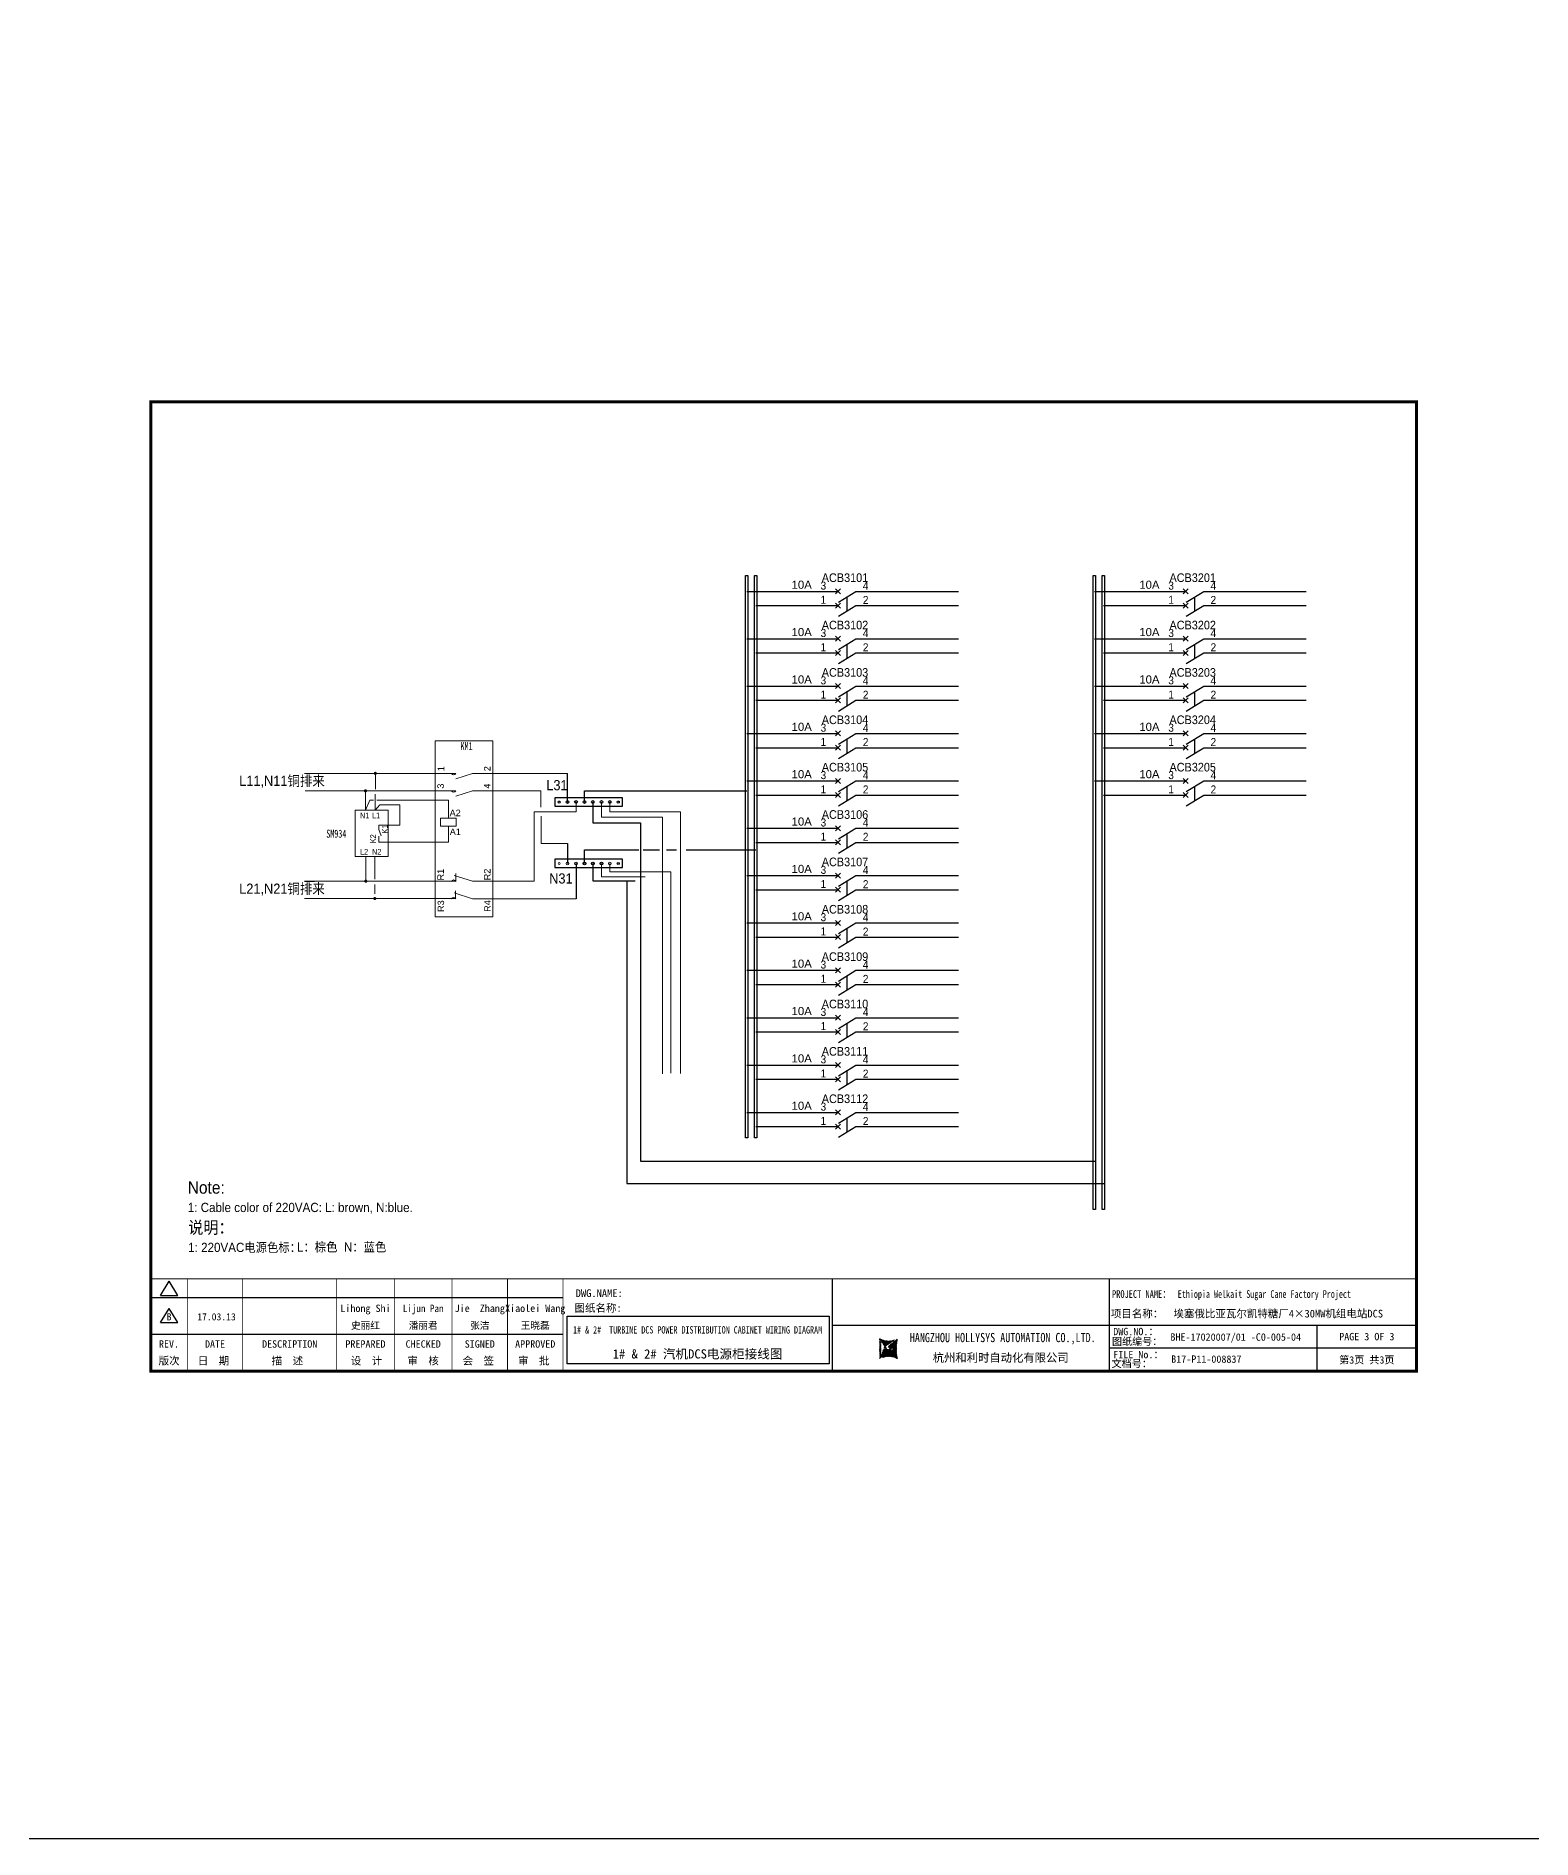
# Model space of a CAD drawing. Extents: x 79822 to 122366, y -56021 to -28815.
# Drawn here: x 101043 to 105906, y -56021 to -50160 of the extents above; entities that cross this region are included whole.
import ezdxf
from ezdxf.enums import TextEntityAlignment as Align
from ezdxf.lldxf.tags import DXFTag

# ---------------------------------------------------------------- set-up
doc = ezdxf.new("R2010")
doc.units = 0
doc.header["$LTSCALE"] = 100
doc.header["$MEASUREMENT"] = 0
doc.linetypes.add('ACAD_ISO02W100', pattern=[15, 12, -3])
for name, color, linetype in [('t', 1, 'Continuous'), ('标准图框及表格', 7, 'Continuous'), ('空气开关', 7, 'Continuous')]:
    doc.layers.add(name, color=color, linetype=linetype)
for name, color, linetype, lineweight in [('注释', 130, 'Continuous', 20), ('粗实线', 7, 'Continuous', 20), ('细实线', 7, 'Continuous', 20)]:
    doc.layers.add(name, color=color, linetype=linetype, lineweight=lineweight)
doc.styles.add('HZ', font='arial.ttf', dxfattribs={"width": 0.7})
doc.styles.get("Standard").update_dxf_attribs({"font": ''})
doc.styles.get('Standard').set_extended_font_data('SimSun')
tags = doc.linetypes.add('CENTER', pattern=[2, 1.25, -0.25, 0.25, -0.25]).pattern_tags.tags
tags[10:11] = [DXFTag(74, 4), DXFTag(75, 0), DXFTag(340, '0'), DXFTag(46, 1.0), DXFTag(50, 0.0), DXFTag(44, 0.0), DXFTag(45, 0.0)]
tags[8:9] = [DXFTag(74, 4), DXFTag(75, 0), DXFTag(340, '0'), DXFTag(46, 1.0), DXFTag(50, 0.0), DXFTag(44, 0.0), DXFTag(45, 0.0)]
tags[6:7] = [DXFTag(74, 4), DXFTag(75, 0), DXFTag(340, '0'), DXFTag(46, 1.0), DXFTag(50, 0.0), DXFTag(44, 0.0), DXFTag(45, 0.0)]
tags[4:5] = [DXFTag(74, 4), DXFTag(75, 0), DXFTag(340, '0'), DXFTag(46, 1.0), DXFTag(50, 0.0), DXFTag(44, 0.0), DXFTag(45, 0.0)]

# ---------------------------------------------------------------- blocks, each defined once
blk = doc.blocks.new('供电端子')
at = {"style": 'HZ', "width": 0.7}
blk.add_attdef('供电端子', (0, 0), '', height=17, dxfattribs=at)
blk = doc.blocks.new('图框')
at = {"layer": '标准图框及表格'}
h = blk.add_hatch(dxfattribs=at)
h.set_pattern_fill('ANSI31', color=5, scale=8.329864, style=0)
edge = h.paths.add_edge_path()
edge.add_arc((2399.3, -2998.2), 55.2, 238.10921, 291.65316)
edge.add_line((2419.6, -3049.4), (2388.5, -3070.2))
edge.add_arc((2238.9, -3078.3), 135.4, 346.39153, 374.25003)
edge.add_line((2370.5, -3110.2), (2397.5, -3087.9))
edge.add_line((2391.3, -3080.3), (2396.1, -3080.9))
edge.add_spline(control_points=[(2397.5, -3087.9), (2398.4, -3087), (2400, -3085.5), (2399.9, -3081.3), (2397.4, -3081), (2396.1, -3080.9)], knot_values=[0, 0, 0, 0, 6.844331, 12.400427, 18.769243, 18.769243, 18.769243, 18.769243], weights=[1, 1, 1, 1, 1, 1], degree=3, periodic=0)
edge.add_spline(control_points=[(2388.5, -3070.3), (2387.8, -3070.9), (2386.5, -3072), (2385.5, -3073.4), (2385.1, -3074)], knot_values=[0, 0, 0, 0, 5.253674, 9.488439, 9.488439, 9.488439, 9.488439], weights=[1, 1, 1, 1, 1], degree=3, periodic=0)
edge.add_spline(control_points=[(2386.3, -3072.3), (2385.7, -3072.9), (2384.6, -3074.4), (2384.9, -3077.7), (2387.9, -3079.9), (2390.2, -3080.1), (2391.3, -3080.3)], knot_values=[10.665975, 10.665975, 10.665975, 10.665975, 18.977704, 28.894558, 41.119554, 52.646925, 52.646925, 52.646925, 52.646925], weights=[1, 1, 1, 1, 1, 1, 1], degree=3, periodic=0)
h = blk.add_hatch(dxfattribs=at)
h.set_pattern_fill('ANSI31', color=3, scale=8.329864, style=0)
edge = h.paths.add_edge_path()
edge.add_line((2402.5, -3075.8), (2407.7, -3076.4))
edge.add_spline(control_points=[(2401, -3068.8), (2400.2, -3069.6), (2398.5, -3071.2), (2398.6, -3075.4), (2401.1, -3075.6), (2402.4, -3075.8)], knot_values=[0, 0, 0, 0, 6.844331, 12.400427, 18.769243, 18.769243, 18.769243, 18.769243], weights=[1, 1, 1, 1, 1, 1], degree=3, periodic=0)
edge.add_line((2428, -3046.5), (2401, -3068.8))
edge.add_spline(control_points=[(2412.6, -3083.9), (2413, -3083.4), (2413.9, -3082.1), (2413.6, -3078.9), (2410.7, -3076.8), (2408.3, -3076.5), (2407.2, -3076.4)], knot_values=[12.654089, 12.654089, 12.654089, 12.654089, 18.977704, 28.894558, 41.119554, 52.646925, 52.646925, 52.646925, 52.646925], weights=[1, 1, 1, 1, 1, 1, 1], degree=3, periodic=0)
edge.add_line((2411.6, -3085), (2412.8, -3083.7))
edge.add_line((2410, -3086.4), (2411.6, -3085))
edge.add_line((2378.9, -3107.2), (2410, -3086.4))
edge.add_arc((2399.3, -3158.5), 55.2, 58.10921, 111.65316)
edge.add_arc((2559.6, -3078.3), 135.4, 166.39153, 194.25003)
at = {"color": 7}
for p, q in [((2215.6, -2851.6), (2215.6, -3151.6)), ((3115.6, -2851.6), (3115.6, -3151.6)), ((0, -2911.6), (1340.2, -2911.6)), ((0, -3031.6), (1340.2, -3031.6)), ((2215.6, -3001.6), (3115.6, -3001.6)), ((3115.6, -3001.6), (4115.6, -3001.6)), ((3791.8, -3001.6), (3791.8, -3151.6)), ((4115.6, -3076.6), (3115.6, -3076.6))]:
    blk.add_line(p, q, dxfattribs=at)
at = {"color": 7, "const_width": 3}
blk.add_lwpolyline([(4115.6, -2851.6), (0, -2851.6)], dxfattribs=at)
at = {"layer": 't', "color": 7}
for p, q in [((31.9, -2905), (59.9, -2859.1)), ((87.8, -2905), (59.9, -2859.1)), ((31.9, -2905), (87.8, -2905)), ((31.9, -2993), (59.9, -2947.1)), ((87.8, -2993), (59.9, -2947.1)), ((31.9, -2993), (87.8, -2993))]:
    blk.add_line(p, q, dxfattribs=at)
at = {"layer": 't', "color": 7, "const_width": 9.62}
blk.add_lwpolyline([(4115.6, -3151.6), (4115.6, 0), (0, 0), (0, -3151.6)], close=True, dxfattribs=at)
at = {"layer": 't', "color": 7, "const_width": 2.4}
for points in [[(118.8, -2852.8), (118.8, -3151.6)], [(299.1, -2852.8), (299.1, -3151.6)], [(604.4, -2852.8), (604.4, -3156.4)], [(792, -2852.8), (792, -3156.4)], [(979.6, -2852.8), (979.6, -3156.4)], [(1159.9, -2852.8), (1159.9, -3156.4)], [(1340.2, -2852.8), (1340.2, -3156.4)]]:
    blk.add_lwpolyline(points, dxfattribs=at)
at = {"color": 7, "linetype": 'CENTER'}
for s, height, p in [('图纸编号：', 24, (3125.2, -3066.7)), ('杭州和利时自动化有限公司', 27, (2542.5, -3121.1)), ('文档号：', 24, (3124, -3138.7))]:
    blk.add_text(s, height=height, dxfattribs=at).set_placement(p)
at = {"color": 7, "flags": 8}
for tag, p in [('图纸名称:', (1377.8, -2965.9)), ('项目名称：', (3121.6, -2984.3)), ('项目名称：', (3325, -2984.3))]:
    blk.add_attdef(tag, text='', height=25, dxfattribs=at).set_placement(p, align=Align.BOTTOM_LEFT)
for tag, p, height in [('DWG.NAME:', (1381.6, -2910.4), 25), ('PROJECTNAME:', (3125.5, -2912.8), 24), ('PROJECTNAME：', (3339.1, -2913.1), 25), ('DWG.NO.:', (3128.2, -3030.4), 24), ('图纸编号', (3315.4, -3052.4), 24), ('FILENO.:', (3128.7, -3106.1), 24), ('文档号', (3317.7, -3124.1), 24)]:
    blk.add_attdef(tag, p, '', height=height, dxfattribs=at)
for tag, height, p in [('A', 23, (59.9, -2974.9)), ('设计时间', 23, (213.9, -2974.9)), ('RENLIU', 24, (698.2, -2950.4)), ('刘仁', 23, (698.2, -3002.2)), ('SHUFENWANG', 24, (885.8, -2950.4)), ('王姝芬', 23, (885.8, -3002.2)), ('FANGHOU', 24, (1069.7, -2950.4)), ('侯方', 23, (1069.7, -3002.2)), ('DANDANLI', 24, (1250, -2950.4)), ('李丹丹', 23, (1250, -3002.2)), ('#10STATIONONTROLCABINETCOVER', 30, (1777.9, -3017.2)), ('PAGEXOFX', 24, (3953.7, -3039.1)), ('REV.', 24, (59.4, -3063)), ('DATE', 24, (208.9, -3063)), ('DESCRIPTION', 24, (451.7, -3063)), ('PREPARED', 24, (698.2, -3063)), ('CHECKED', 24, (885.8, -3063)), ('SIGNED', 24, (1069.7, -3063)), ('APPROVED', 24, (1250, -3063)), ('图纸名称', 30, (1777.9, -3094.7)), ('第几页共几页', 24, (3953.7, -3114.1))]:
    blk.add_attdef(tag, text='', height=height, dxfattribs=at).set_placement(p, align=Align.MIDDLE)
at = {"color": 7, "width": 0.8, "flags": 8}
blk.add_attdef('HANGZHOUHOLLYSYSAUTOMATIONCO.,LTD.', text='', height=24, dxfattribs=at).set_placement((2770.1, -3045.7), align=Align.MIDDLE)
at = {"layer": 't', "color": 7}
for s, p in [('版次', (59.9, -3117.6)), ('日  期', (204.2, -3117.6)), ('描  述', (444.5, -3117.6)), ('设  计', (701.5, -3117.6)), ('审  核', (885.6, -3117.6)), ('会  签', (1065, -3117.6)), ('审  批', (1245.3, -3117.6))]:
    blk.add_text(s, height=25, dxfattribs=at).set_placement(p, align=Align.MIDDLE_CENTER)
at = {"layer": '标准图框及表格', "color": 5, "style": 'HZ'}
for s, p in [('pgqh', (2373.9, -3059.7)), ('hollilas', (2374.1, -3086))]:
    blk.add_text(s, height=5.21, dxfattribs=at).set_placement(p)
at = {"layer": '标准图框及表格', "color": 3, "style": 'HZ'}
for s, height, p in [('auto', 8.68, (2400.9, -3074.2)), ('hollysys', 4.34, (2402.5, -3099.7))]:
    blk.add_text(s, height=height, dxfattribs=at).set_placement(p)

msp = doc.modelspace()

# ---------------------------------------------------------------- linework, layer by layer
at = {"color": 43}
for p, q in [((103353.2, -51965.4), (103649.9, -51965.4)), ((103708.4, -51965.4), (104042.1, -51965.4)), ((104483.8, -51965.4), (104780.4, -51965.4)), ((104839, -51965.4), (105172.7, -51965.4)), ((103353.2, -52119.4), (103649.9, -52119.4)), ((103708.4, -52119.4), (104042.1, -52119.4)), ((104483.8, -52119.4), (104780.4, -52119.4)), ((104839, -52119.4), (105172.7, -52119.4)), ((103353.2, -52273.4), (103649.9, -52273.4)), ((103708.4, -52273.4), (104042.1, -52273.4)), ((104483.8, -52273.4), (104780.4, -52273.4)), ((104839, -52273.4), (105172.7, -52273.4)), ((103353.2, -52427.4), (103649.9, -52427.4)), ((103708.4, -52427.4), (104042.1, -52427.4)), ((104483.8, -52427.4), (104780.4, -52427.4)), ((104839, -52427.4), (105172.7, -52427.4)), ((102770.8, -52650.2), (102770.8, -52557.4)), ((102825.8, -52650.2), (102825.8, -52613.9)), ((102825.8, -52613.9), (102998, -52613.9)), ((102970.5, -52613.9), (103353.2, -52613.9)), ((103353.2, -52581.4), (103649.9, -52581.4)), ((103708.4, -52581.4), (104042.1, -52581.4)), ((104483.8, -52581.4), (104780.4, -52581.4)), ((104839, -52581.4), (105172.7, -52581.4)), ((102853.3, -52650.2), (102853.3, -52718)), ((102853.3, -52718), (102984.7, -52718)), ((102967.8, -52718), (103007.8, -52718)), ((103007.8, -52718), (103007.8, -53086.9)), ((103353.2, -52735.4), (103649.9, -52735.4)), ((103708.4, -52735.4), (104042.1, -52735.4)), ((101915.5, -52907.6), (101947.7, -52907.6)), ((103353.2, -52889.4), (103649.9, -52889.4)), ((103708.4, -52889.4), (104042.1, -52889.4)), ((103353.2, -53043.4), (103649.9, -53043.4)), ((103708.4, -53043.4), (104042.1, -53043.4)), ((103007.8, -53086.9), (103007.8, -53817.7)), ((103353.2, -53197.4), (103649.9, -53197.4)), ((103708.4, -53197.4), (104042.1, -53197.4)), ((103353.2, -53351.4), (103649.9, -53351.4)), ((103708.4, -53351.4), (104042.1, -53351.4)), ((103353.2, -53505.4), (103649.9, -53505.4)), ((103708.4, -53505.4), (104042.1, -53505.4)), ((103353.2, -53659.4), (103649.9, -53659.4)), ((103708.4, -53659.4), (104042.1, -53659.4)), ((103007.8, -53817.7), (104484.7, -53817.7))]:
    msp.add_line(p, q, dxfattribs=at)
at = {"color": 6}
for p, q in [((103658, -51973.5), (103641.8, -51957.3)), ((103641.8, -51973.5), (103658, -51957.3)), ((103652, -52000.2), (103708.4, -51965.4)), ((104788.5, -51973.5), (104772.3, -51957.3)), ((104772.3, -51973.5), (104788.5, -51957.3)), ((104782.5, -52000.2), (104839, -51965.4)), ((103641.8, -52019.6), (103658, -52003.4)), ((103658, -52019.6), (103641.8, -52003.4)), ((103652, -52046.3), (103708.4, -52011.5)), ((104772.3, -52019.6), (104788.5, -52003.4)), ((104788.5, -52019.6), (104772.3, -52003.4)), ((104782.5, -52046.3), (104839, -52011.5)), ((103658, -52127.5), (103641.8, -52111.3)), ((103641.8, -52127.5), (103658, -52111.3)), ((103658, -52173.6), (103641.8, -52157.4)), ((103641.8, -52173.6), (103658, -52157.4)), ((103652, -52154.2), (103708.4, -52119.4)), ((103652, -52200.3), (103708.4, -52165.5)), ((104788.5, -52127.5), (104772.3, -52111.3)), ((104772.3, -52127.5), (104788.5, -52111.3)), ((104788.5, -52173.6), (104772.3, -52157.4)), ((104772.3, -52173.6), (104788.5, -52157.4)), ((104782.5, -52154.2), (104839, -52119.4)), ((104782.5, -52200.3), (104839, -52165.5)), ((103641.8, -52281.5), (103658, -52265.3)), ((103658, -52281.5), (103641.8, -52265.3)), ((103652, -52308.2), (103708.4, -52273.4)), ((104772.3, -52281.5), (104788.5, -52265.3)), ((104788.5, -52281.5), (104772.3, -52265.3)), ((104782.5, -52308.2), (104839, -52273.4)), ((103641.8, -52327.6), (103658, -52311.4)), ((103658, -52327.6), (103641.8, -52311.4)), ((103652, -52354.3), (103708.4, -52319.5)), ((104772.3, -52327.6), (104788.5, -52311.4)), ((104788.5, -52327.6), (104772.3, -52311.4)), ((104782.5, -52354.3), (104839, -52319.5)), ((103658, -52435.5), (103641.8, -52419.3)), ((103641.8, -52435.5), (103658, -52419.3)), ((103652, -52462.2), (103708.4, -52427.4)), ((104788.5, -52435.5), (104772.3, -52419.3)), ((104772.3, -52435.5), (104788.5, -52419.3)), ((104782.5, -52462.2), (104839, -52427.4)), ((103658, -52481.6), (103641.8, -52465.4)), ((103641.8, -52481.6), (103658, -52465.4)), ((103652, -52508.3), (103708.4, -52473.5)), ((104788.5, -52481.6), (104772.3, -52465.4)), ((104772.3, -52481.6), (104788.5, -52465.4)), ((104782.5, -52508.3), (104839, -52473.5)), ((103641.8, -52589.5), (103658, -52573.3)), ((103658, -52589.5), (103641.8, -52573.3)), ((104772.3, -52589.5), (104788.5, -52573.3)), ((104788.5, -52589.5), (104772.3, -52573.3)), ((103641.8, -52635.6), (103658, -52619.4)), ((103658, -52635.6), (103641.8, -52619.4)), ((103652, -52616.2), (103708.4, -52581.4)), ((103652, -52662.3), (103708.4, -52627.5)), ((104772.3, -52635.6), (104788.5, -52619.4)), ((104788.5, -52635.6), (104772.3, -52619.4)), ((104782.5, -52616.2), (104839, -52581.4)), ((104782.5, -52662.3), (104839, -52627.5)), ((103658, -52743.5), (103641.8, -52727.3)), ((103641.8, -52743.5), (103658, -52727.3)), ((103652, -52770.2), (103708.4, -52735.4)), ((103658, -52789.6), (103641.8, -52773.4)), ((103641.8, -52789.6), (103658, -52773.4)), ((103652, -52816.3), (103708.4, -52781.5)), ((103658, -52897.5), (103641.8, -52881.3)), ((103641.8, -52897.5), (103658, -52881.3)), ((103658, -52943.6), (103641.8, -52927.4)), ((103641.8, -52943.6), (103658, -52927.4)), ((103652, -52924.2), (103708.4, -52889.4)), ((103652, -52970.3), (103708.4, -52935.5)), ((103641.8, -53051.5), (103658, -53035.3)), ((103658, -53051.5), (103641.8, -53035.3)), ((103652, -53078.2), (103708.4, -53043.4)), ((103641.8, -53097.6), (103658, -53081.4)), ((103658, -53097.6), (103641.8, -53081.4)), ((103652, -53124.3), (103708.4, -53089.5)), ((103658, -53205.5), (103641.8, -53189.3)), ((103641.8, -53205.5), (103658, -53189.3)), ((103652, -53232.2), (103708.4, -53197.4)), ((103658, -53251.6), (103641.8, -53235.4)), ((103641.8, -53251.6), (103658, -53235.4)), ((103652, -53278.3), (103708.4, -53243.5)), ((103658, -53359.5), (103641.8, -53343.3)), ((103641.8, -53359.5), (103658, -53343.3)), ((103658, -53405.6), (103641.8, -53389.4)), ((103641.8, -53405.6), (103658, -53389.4)), ((103652, -53386.2), (103708.4, -53351.4)), ((103652, -53432.3), (103708.4, -53397.5)), ((103658, -53513.5), (103641.8, -53497.3)), ((103641.8, -53513.5), (103658, -53497.3)), ((103652, -53540.2), (103708.4, -53505.4)), ((103658, -53559.6), (103641.8, -53543.4)), ((103641.8, -53559.6), (103658, -53543.4)), ((103652, -53586.3), (103708.4, -53551.5)), ((103641.8, -53667.5), (103658, -53651.3)), ((103658, -53667.5), (103641.8, -53651.3)), ((103652, -53694.2), (103708.4, -53659.4)), ((103641.8, -53713.6), (103658, -53697.4)), ((103658, -53713.6), (103641.8, -53697.4)), ((103652, -53740.3), (103708.4, -53705.5))]:
    msp.add_line(p, q, dxfattribs=at)
at = {"color": 5}
for p, q in [((103382.9, -52011.5), (103649.9, -52011.5)), ((103708.4, -52011.5), (104041.5, -52011.5)), ((104513.5, -52011.5), (104780.4, -52011.5)), ((104839, -52011.5), (105172.1, -52011.5)), ((103382.9, -52165.5), (103649.9, -52165.5)), ((103708.4, -52165.5), (104041.5, -52165.5)), ((104513.5, -52165.5), (104780.4, -52165.5)), ((104839, -52165.5), (105172.1, -52165.5)), ((103382.9, -52319.5), (103649.9, -52319.5)), ((103708.4, -52319.5), (104041.5, -52319.5)), ((104513.5, -52319.5), (104780.4, -52319.5)), ((104839, -52319.5), (105172.1, -52319.5)), ((103382.9, -52473.5), (103649.9, -52473.5)), ((103708.4, -52473.5), (104041.5, -52473.5)), ((104513.5, -52473.5), (104780.4, -52473.5)), ((104839, -52473.5), (105172.1, -52473.5)), ((103382.9, -52627.5), (103649.9, -52627.5)), ((103708.4, -52627.5), (104041.5, -52627.5)), ((104513.5, -52627.5), (104780.4, -52627.5)), ((104839, -52627.5), (105172.1, -52627.5)), ((102770.8, -52785.5), (102770.8, -52849.8)), ((102825.8, -52849.8), (102825.8, -52805.3)), ((102825.8, -52805.3), (102944.2, -52805.3)), ((102916.7, -52805.3), (103002.3, -52805.3)), ((103016.6, -52805.3), (103069.7, -52805.3)), ((103092.3, -52805.3), (103125.4, -52805.3)), ((103156, -52805.3), (103382.9, -52805.3)), ((103382.9, -52781.5), (103649.9, -52781.5)), ((103708.4, -52781.5), (104041.5, -52781.5)), ((102798.3, -52849.8), (102798.3, -52964.5)), ((102853.3, -52849.8), (102853.3, -52906.1)), ((102853.3, -52906.1), (102990.8, -52906.1)), ((102963.3, -52906.1), (102963.3, -53086.3)), ((103382.9, -52935.5), (103649.9, -52935.5)), ((103708.4, -52935.5), (104041.5, -52935.5)), ((102963.3, -53086.3), (102963.3, -53890.4)), ((103382.9, -53089.5), (103649.9, -53089.5)), ((103708.4, -53089.5), (104041.5, -53089.5)), ((103382.9, -53243.5), (103649.9, -53243.5)), ((103708.4, -53243.5), (104041.5, -53243.5)), ((103382.9, -53397.5), (103649.9, -53397.5)), ((103708.4, -53397.5), (104041.5, -53397.5)), ((103382.9, -53551.5), (103649.9, -53551.5)), ((103708.4, -53551.5), (104041.5, -53551.5)), ((103382.9, -53705.5), (103649.9, -53705.5)), ((103708.4, -53705.5), (104041.5, -53705.5)), ((102963.3, -53890.4), (104514.4, -53890.4))]:
    msp.add_line(p, q, dxfattribs=at)
at = {"color": 5, "lineweight": 0}
for p, q in [((102113.7, -52676.8), (102127.9, -52644.6)), ((102127.9, -52644.6), (102140.4, -52644.6)), ((102151.2, -52644.6), (102383.4, -52644.6))]:
    msp.add_line(p, q, dxfattribs=at)
at = {"color": 43, "lineweight": 0}
for p, q in [((102160.4, -52658.9), (102145.7, -52676.8)), ((102225.9, -52658.9), (102160.4, -52658.9)), ((102225.9, -52726), (102225.9, -52658.9)), ((102187.6, -52726), (102225.9, -52726))]:
    msp.add_line(p, q, dxfattribs=at)
at = {"color": 1}
for points in [[(80424, -46484.7), (120403.6, -46484.7), (120403.6, -56021.4), (80424, -56021.4)], [(102769.2, -54321.4), (103621.7, -54321.4), (103621.7, -54476.4), (102769.2, -54476.4)]]:
    msp.add_lwpolyline(points, close=True, dxfattribs=at)
at = {"color": 43}
for points in [[(103357.2, -51913.7), (103357.2, -53742.5), (103349.4, -53742.5), (103349.4, -51913.7)], [(104487.8, -51913.7), (104487.8, -53975.5), (104479.9, -53975.5), (104479.9, -51913.7)], [(102729.5, -52663.9), (102949.5, -52663.9), (102949.5, -52636.4), (102729.5, -52636.4)]]:
    msp.add_lwpolyline(points, close=True, dxfattribs=at)
at = {"color": 5}
for points in [[(103386.4, -51913.7), (103386.4, -53742.5), (103378.5, -53742.5), (103378.5, -51913.7)], [(104516.9, -51913.7), (104516.9, -53975.5), (104509.1, -53975.5), (104509.1, -51913.7)], [(102729.5, -52863.6), (102949.5, -52863.6), (102949.5, -52836.1), (102729.5, -52836.1)]]:
    msp.add_lwpolyline(points, close=True, dxfattribs=at)
for centre, radius in [((102743.3, -52650.2), 3.3), ((102770.8, -52650.2), 4.4), ((102798.3, -52650.2), 4.4), ((102825.8, -52650.2), 4.4), ((102853.3, -52650.2), 4.4), ((102880.8, -52650.2), 4.4), ((102908.3, -52650.2), 4.4), ((102935.8, -52650.2), 3.3), ((102825.8, -52849.8), 4.4), ((102853.3, -52849.8), 4.4), ((102880.8, -52849.8), 4.4), ((102935.8, -52849.8), 3.3)]:
    msp.add_circle(centre, radius)
at = {"lineweight": 20}
for centre, radius in [((102743.3, -52849.8), 3.3), ((102770.8, -52849.8), 4.4), ((102798.3, -52849.8), 4.4), ((102908.3, -52849.8), 4.4)]:
    msp.add_circle(centre, radius, dxfattribs=at)
at = {"layer": '空气开关', "color": 6}
for p, q in [((103680.2, -52028.9), (103680.2, -51982.8)), ((104810.7, -52028.9), (104810.7, -51982.8)), ((103680.2, -52182.9), (103680.2, -52136.8)), ((104810.7, -52182.9), (104810.7, -52136.8)), ((103680.2, -52336.9), (103680.2, -52290.8)), ((104810.7, -52336.9), (104810.7, -52290.8)), ((103680.2, -52490.9), (103680.2, -52444.8)), ((104810.7, -52490.9), (104810.7, -52444.8)), ((103680.2, -52644.9), (103680.2, -52598.8)), ((104810.7, -52644.9), (104810.7, -52598.8)), ((103680.2, -52798.9), (103680.2, -52752.8)), ((103680.2, -52952.9), (103680.2, -52906.8)), ((103680.2, -53106.9), (103680.2, -53060.8)), ((103680.2, -53260.9), (103680.2, -53214.8)), ((103680.2, -53414.9), (103680.2, -53368.8)), ((103680.2, -53568.9), (103680.2, -53522.8)), ((103680.2, -53722.9), (103680.2, -53676.8))]:
    msp.add_line(p, q, dxfattribs=at)
at = {"layer": '粗实线'}
msp.add_lwpolyline([(102340.1, -53023.1), (102340.1, -52451.6), (102528.2, -52451.6), (102528.2, -53023.1)], close=True, dxfattribs=at)
at = {"layer": '细实线', "color": 43}
for p, q in [((101915.5, -52557.1), (102277.5, -52557.1)), ((102146.1, -52608.4), (102146.1, -52557.1)), ((102277.5, -52557.1), (102340.1, -52557.1)), ((102340.1, -52557.1), (102407.1, -52557.1)), ((102462, -52557.4), (102407.2, -52575)), ((102528.2, -52557.4), (102462, -52557.4)), ((102528.2, -52557.4), (102770.8, -52557.4)), ((102145.7, -52676.8), (102145.7, -52624.4)), ((102662.8, -52907.9), (102662.8, -52681.7)), ((102662.8, -52681.7), (102798.3, -52681.7)), ((102798.3, -52650.2), (102798.3, -52681.7)), ((102880.8, -52650.2), (102880.8, -52699)), ((102908.3, -52650.2), (102908.3, -52681.7)), ((102908.3, -52681.7), (102985.1, -52681.7)), ((102970.9, -52681.7), (103138.4, -52681.7)), ((103138.4, -52681.7), (103138.4, -53533.2)), ((102383.4, -52728.9), (102383.4, -52781.2)), ((102880.8, -52699), (102985.1, -52699)), ((102966.7, -52699), (103080, -52699)), ((103080, -52699), (103080, -53534.4)), ((102340.1, -52781.2), (102187.6, -52781.2)), ((102340.1, -52781.2), (102383.4, -52781.2)), ((102115, -52827.5), (102114.7, -52905.1)), ((101947.8, -52907.6), (102340.1, -52907.6)), ((102340.1, -52907.6), (102407.1, -52907.6)), ((102462, -52907.9), (102401.8, -52888.6)), ((102407.1, -52908.2), (102407.1, -52882.5)), ((102528.2, -52907.9), (102462, -52907.9)), ((102528.2, -52907.9), (102662.8, -52907.9))]:
    msp.add_line(p, q, dxfattribs=at)
at = {"layer": '细实线', "color": 5}
for p, q in [((101917.2, -52613.6), (102249.1, -52613.6)), ((102113.7, -52676.8), (102113.7, -52613.6)), ((102249.1, -52613.6), (102340.1, -52613.6)), ((102340.1, -52613.6), (102407.1, -52613.6)), ((102462, -52613.9), (102407.2, -52631.5)), ((102528.2, -52613.9), (102462, -52613.9)), ((102528.2, -52613.9), (102684.2, -52613.9)), ((102684.2, -52613.9), (102684.2, -52667.4)), ((102383.4, -52702.9), (102383.4, -52644.6)), ((102685, -52695.9), (102685, -52785.5)), ((102685, -52785.5), (102770.8, -52785.5)), ((102143.9, -52827.5), (102143.9, -52900.6)), ((102880.8, -52849.8), (102880.8, -52893)), ((102908.3, -52849.8), (102908.3, -52877.6)), ((102144.1, -52918.6), (102144.1, -52948.4)), ((102880.8, -52893), (103023.2, -52893)), ((102908.3, -52877.6), (103025, -52877.6)), ((103021.5, -52877.6), (103106.6, -52877.6)), ((103106.6, -52877.6), (103106.6, -53531.4)), ((101915.5, -52964.2), (102340.1, -52964.2)), ((102340.1, -52964.2), (102407.1, -52964.2)), ((102462, -52964.5), (102401.8, -52945.2)), ((102406.9, -52964.2), (102406.9, -52939.2)), ((102528.2, -52964.5), (102462, -52964.5)), ((102528.2, -52964.5), (102798.3, -52964.5))]:
    msp.add_line(p, q, dxfattribs=at)
at = {"layer": '细实线'}
for p, q in [((102187.6, -52726), (102157.5, -52726)), ((102157.5, -52726), (102157.5, -52739.7)), ((102157.5, -52780.5), (102157.5, -52761)), ((102187.6, -52780.5), (102157.5, -52780.5))]:
    msp.add_line(p, q, dxfattribs=at)
at = {"layer": '细实线', "color": 7}
msp.add_line((102164.8, -52760.5), (102157.5, -52739.7), dxfattribs=at)
at = {"layer": '细实线', "color": 43, "linetype": 'Continuous', "const_width": 5.09}
for points in [[(102145.8, -52559.6, 1), (102145.8, -52554.5, 1)], [(102114.7, -52910.2, 1), (102114.7, -52905.1, 1)]]:
    msp.add_lwpolyline(points, format="xyb", close=True, dxfattribs=at)
at = {"layer": '细实线', "color": 5, "linetype": 'Continuous', "const_width": 5.09}
msp.add_lwpolyline([(102113.8, -52616.2, 1), (102113.8, -52611.1, 1)], format="xyb", close=True, dxfattribs=at)
at = {"layer": '细实线'}
for points in [[(102080.2, -52827.5), (102080.2, -52676.8), (102187.6, -52676.8), (102187.6, -52827.5)], [(102357.8, -52728.9), (102357.8, -52702.9), (102408.9, -52702.9), (102408.9, -52728.9)]]:
    msp.add_lwpolyline(points, close=True, dxfattribs=at)
at = {"layer": '细实线', "color": 0, "linetype": 'Continuous', "const_width": 5.09}
msp.add_lwpolyline([(102144.1, -52966.7, 1), (102144.1, -52961.6, 1)], format="xyb", close=True, dxfattribs=at)
at = {"layer": '细实线', "color": 43}
for centre, start, end in [((102400.5, -52554.7), 199.90325, 340.09675), ((102400.5, -52910.6), 19.90325, 160.09675)]:
    msp.add_arc(centre, 7.02, start, end, dxfattribs=at)
at = {"layer": '细实线', "color": 5}
for centre, start, end in [((102400.5, -52611.2), 199.90325, 340.09675), ((102400.5, -52967.2), 19.90325, 160.09675)]:
    msp.add_arc(centre, 7.02, start, end, dxfattribs=at)

# ---------------------------------------------------------------- block references
at = {"color": 1}
ref = msp.add_blockref('图框', (101415.6, -51349.2), dxfattribs=at)
ref.add_attrib('第几页共几页', '第3页 共3页', dxfattribs={"color": 7, "height": 24, "flags": 8}).set_placement((105369.4, -54463.2), align=Align.MIDDLE)
ref.add_attrib('图纸编号', 'BHE-17020007/01 -C0-005-04', (104731, -54401.6), dxfattribs={"color": 7, "height": 24, "flags": 8})
ref.add_attrib('文档号', 'B17-P11-008837', (104733.4, -54473.3), dxfattribs={"color": 7, "height": 24, "flags": 8})
ref.add_attrib('图纸名称', '1# & 2# 汽机DCS电源柜接线图', dxfattribs={"color": 7, "height": 30, "flags": 8}).set_placement((103193.5, -54443.9), align=Align.MIDDLE)
ref.add_attrib('刘仁', '史丽红', dxfattribs={"color": 7, "height": 23, "flags": 8}).set_placement((102113.8, -54351.3), align=Align.MIDDLE)
ref.add_attrib('王姝芬', '潘丽君', dxfattribs={"color": 7, "height": 23, "flags": 8}).set_placement((102301.4, -54351.3), align=Align.MIDDLE)
ref.add_attrib('侯方', '张洁', dxfattribs={"color": 7, "height": 23, "flags": 8}).set_placement((102485.4, -54351.3), align=Align.MIDDLE)
ref.add_attrib('李丹丹', '王晓磊', dxfattribs={"color": 7, "height": 23, "flags": 8}).set_placement((102665.7, -54351.3), align=Align.MIDDLE)
ref.add_attrib('设计时间', '17.03.13', dxfattribs={"color": 7, "height": 23, "flags": 8}).set_placement((101629.5, -54324), align=Align.MIDDLE)
ref.add_attrib('A', 'B', dxfattribs={"color": 7, "height": 23, "flags": 8}).set_placement((101475.5, -54324), align=Align.MIDDLE)
ref.add_attrib('REV.', 'REV.', dxfattribs={"color": 7, "height": 24, "flags": 8}).set_placement((101475, -54412.2), align=Align.MIDDLE)
ref.add_attrib('DATE', 'DATE', dxfattribs={"color": 7, "height": 24, "flags": 8}).set_placement((101624.6, -54412.2), align=Align.MIDDLE)
ref.add_attrib('DESCRIBE', 'DESCRIPTION', dxfattribs={"color": 7, "height": 24, "flags": 8}).set_placement((101867.4, -54412.2), align=Align.MIDDLE)
ref.add_attrib('PREPARE', 'PREPARED', dxfattribs={"color": 7, "height": 24, "flags": 8}).set_placement((102113.8, -54412.2), align=Align.MIDDLE)
ref.add_attrib('VERIFY', 'CHECKED', dxfattribs={"color": 7, "height": 24, "flags": 8}).set_placement((102301.4, -54412.2), align=Align.MIDDLE)
ref.add_attrib('SIGN', 'SIGNED', dxfattribs={"color": 7, "height": 24, "flags": 8}).set_placement((102485.4, -54412.2), align=Align.MIDDLE)
ref.add_attrib('APPROVER', 'APPROVED', dxfattribs={"color": 7, "height": 24, "flags": 8}).set_placement((102665.7, -54412.2), align=Align.MIDDLE)
ref.add_attrib('RENLIU', 'Lihong Shi', dxfattribs={"color": 7, "height": 24, "flags": 8}).set_placement((102113.8, -54299.5), align=Align.MIDDLE)
ref.add_attrib('SHUFENWANG', 'Lijun Pan', dxfattribs={"color": 7, "height": 24, "width": 0.9, "flags": 8}).set_placement((102301.4, -54299.5), align=Align.MIDDLE)
ref.add_attrib('FANGHOU', 'Jie  Zhang', dxfattribs={"color": 7, "height": 24, "flags": 8}).set_placement((102485.4, -54299.5), align=Align.MIDDLE)
ref.add_attrib('DANDANLI', 'Xiaolei Wang', dxfattribs={"color": 7, "height": 24, "flags": 8}).set_placement((102665.7, -54299.5), align=Align.MIDDLE)
ref.add_attrib('DWG.NAME:', 'DWG.NAME:', (102797.3, -54259.5), dxfattribs={"color": 7, "height": 25, "flags": 8})
ref.add_attrib('#10STATIONONTROLCABINETCOVER', '1# & 2#  TURBINE DCS POWER DISTRIBUTION CABINET WIRING DIAGRAM', dxfattribs={"color": 7, "height": 24, "width": 0.8, "flags": 8}).set_placement((103193.5, -54366.3), align=Align.MIDDLE)
ref.add_attrib('图纸名称:', '图纸名称:', dxfattribs={"color": 7, "height": 25, "flags": 8}).set_placement((102793.5, -54315.1), align=Align.BOTTOM_LEFT)
ref.add_attrib('HANGZHOUHOLLYSYSAUTOMATIONCO.,LTD', 'HANGZHOU HOLLYSYS AUTOMATION CO.,LTD.', dxfattribs={"color": 7, "height": 30, "width": 0.8, "flags": 8}).set_placement((104185.7, -54394.9), align=Align.MIDDLE)
ref.add_attrib('PROJECTNAME：', 'PROJECT NAME：', (104541, -54262.3), dxfattribs={"color": 7, "height": 25, "width": 0.8, "flags": 8})
ref.add_attrib('项目名称：', '项目名称：', dxfattribs={"color": 7, "height": 25, "flags": 8}).set_placement((104537.2, -54333.5), align=Align.BOTTOM_LEFT)
ref.add_attrib('PROJECTNAME：', 'Ethiopia Welkait Sugar Cane Factory Project', (104754.8, -54262.3), dxfattribs={"color": 7, "height": 25, "width": 0.7, "flags": 8})
ref.add_attrib('项目名称：', '埃塞俄比亚瓦尔凯特糖厂4×30MW机组电站DCS', dxfattribs={"color": 7, "height": 25, "flags": 8}).set_placement((104740.7, -54333.5), align=Align.BOTTOM_LEFT)
ref.add_attrib('PAGEXOFX', 'PAGE 3 OF 3', dxfattribs={"color": 7, "height": 24, "flags": 8}).set_placement((105369.4, -54388.2), align=Align.MIDDLE)
ref.add_attrib('DWG.NO.：', 'DWG.NO.：', (104545, -54383.7), dxfattribs={"color": 7, "height": 24, "flags": 8})
ref.add_attrib('FILENO.：', 'FILE No.：', (104545, -54458.7), dxfattribs={"color": 7, "height": 24, "flags": 8})
ref = msp.add_blockref('供电端子', (103532.1, -51956.9), dxfattribs=dict(xscale=0.9349999999976717, yscale=0.9349999999976717))
ref.add_attrib('供电端子', '10A', dxfattribs={"height": 26.4, "style": 'HZ'}).set_placement((103532.1, -51956.9), align=Align.CENTER)
ref = msp.add_blockref('供电端子', (103672.9, -51934.9), dxfattribs=dict(xscale=0.9349999999976717, yscale=0.9349999999976717))
ref.add_attrib('供电端子', 'ACB3101', dxfattribs={"height": 28.05, "style": 'HZ', "width": 0.9}).set_placement((103672.9, -51934.9), align=Align.CENTER)
ref = msp.add_blockref('供电端子', (104662.6, -51956.9), dxfattribs=dict(xscale=0.9349999999976717, yscale=0.9349999999976717))
ref.add_attrib('供电端子', '10A', dxfattribs={"height": 26.4, "style": 'HZ'}).set_placement((104662.6, -51956.9), align=Align.CENTER)
ref = msp.add_blockref('供电端子', (104803.4, -51934.9), dxfattribs=dict(xscale=0.9349999999976717, yscale=0.9349999999976717))
ref.add_attrib('供电端子', 'ACB3201', dxfattribs={"height": 28.05, "style": 'HZ', "width": 0.9}).set_placement((104803.4, -51934.9), align=Align.CENTER)
ref = msp.add_blockref('供电端子', (103532.1, -52110.9), dxfattribs=dict(xscale=0.9349999999976717, yscale=0.9349999999976717))
ref.add_attrib('供电端子', '10A', dxfattribs={"height": 26.4, "style": 'HZ'}).set_placement((103532.1, -52110.9), align=Align.CENTER)
ref = msp.add_blockref('供电端子', (103672.9, -52088.9), dxfattribs=dict(xscale=0.9349999999976717, yscale=0.9349999999976717))
ref.add_attrib('供电端子', 'ACB3102', dxfattribs={"height": 28.05, "style": 'HZ', "width": 0.9}).set_placement((103672.9, -52088.9), align=Align.CENTER)
ref = msp.add_blockref('供电端子', (104662.6, -52110.9), dxfattribs=dict(xscale=0.9349999999976717, yscale=0.9349999999976717))
ref.add_attrib('供电端子', '10A', dxfattribs={"height": 26.4, "style": 'HZ'}).set_placement((104662.6, -52110.9), align=Align.CENTER)
ref = msp.add_blockref('供电端子', (104803.4, -52088.9), dxfattribs=dict(xscale=0.9349999999976717, yscale=0.9349999999976717))
ref.add_attrib('供电端子', 'ACB3202', dxfattribs={"height": 28.05, "style": 'HZ', "width": 0.9}).set_placement((104803.4, -52088.9), align=Align.CENTER)
ref = msp.add_blockref('供电端子', (103672.9, -52242.9), dxfattribs=dict(xscale=0.9349999999976717, yscale=0.9349999999976717))
ref.add_attrib('供电端子', 'ACB3103', dxfattribs={"height": 28.05, "style": 'HZ', "width": 0.9}).set_placement((103672.9, -52242.9), align=Align.CENTER)
ref = msp.add_blockref('供电端子', (104803.4, -52242.9), dxfattribs=dict(xscale=0.9349999999976717, yscale=0.9349999999976717))
ref.add_attrib('供电端子', 'ACB3203', dxfattribs={"height": 28.05, "style": 'HZ', "width": 0.9}).set_placement((104803.4, -52242.9), align=Align.CENTER)
ref = msp.add_blockref('供电端子', (103532.1, -52264.9), dxfattribs=dict(xscale=0.9349999999976717, yscale=0.9349999999976717))
ref.add_attrib('供电端子', '10A', dxfattribs={"height": 26.4, "style": 'HZ'}).set_placement((103532.1, -52264.9), align=Align.CENTER)
ref = msp.add_blockref('供电端子', (104662.6, -52264.9), dxfattribs=dict(xscale=0.9349999999976717, yscale=0.9349999999976717))
ref.add_attrib('供电端子', '10A', dxfattribs={"height": 26.4, "style": 'HZ'}).set_placement((104662.6, -52264.9), align=Align.CENTER)
ref = msp.add_blockref('供电端子', (103532.1, -52418.9), dxfattribs=dict(xscale=0.9349999999976717, yscale=0.9349999999976717))
ref.add_attrib('供电端子', '10A', dxfattribs={"height": 26.4, "style": 'HZ'}).set_placement((103532.1, -52418.9), align=Align.CENTER)
ref = msp.add_blockref('供电端子', (103672.9, -52396.9), dxfattribs=dict(xscale=0.9349999999976717, yscale=0.9349999999976717))
ref.add_attrib('供电端子', 'ACB3104', dxfattribs={"height": 28.05, "style": 'HZ', "width": 0.9}).set_placement((103672.9, -52396.9), align=Align.CENTER)
ref = msp.add_blockref('供电端子', (104662.6, -52418.9), dxfattribs=dict(xscale=0.9349999999976717, yscale=0.9349999999976717))
ref.add_attrib('供电端子', '10A', dxfattribs={"height": 26.4, "style": 'HZ'}).set_placement((104662.6, -52418.9), align=Align.CENTER)
ref = msp.add_blockref('供电端子', (104803.4, -52396.9), dxfattribs=dict(xscale=0.9349999999976717, yscale=0.9349999999976717))
ref.add_attrib('供电端子', 'ACB3204', dxfattribs={"height": 28.05, "style": 'HZ', "width": 0.9}).set_placement((104803.4, -52396.9), align=Align.CENTER)
ref = msp.add_blockref('供电端子', (103532.1, -52572.9), dxfattribs=dict(xscale=0.9349999999976717, yscale=0.9349999999976717))
ref.add_attrib('供电端子', '10A', dxfattribs={"height": 26.4, "style": 'HZ'}).set_placement((103532.1, -52572.9), align=Align.CENTER)
ref = msp.add_blockref('供电端子', (103672.9, -52550.9), dxfattribs=dict(xscale=0.9349999999976717, yscale=0.9349999999976717))
ref.add_attrib('供电端子', 'ACB3105', dxfattribs={"height": 28.05, "style": 'HZ', "width": 0.9}).set_placement((103672.9, -52550.9), align=Align.CENTER)
ref = msp.add_blockref('供电端子', (104662.6, -52572.9), dxfattribs=dict(xscale=0.9349999999976717, yscale=0.9349999999976717))
ref.add_attrib('供电端子', '10A', dxfattribs={"height": 26.4, "style": 'HZ'}).set_placement((104662.6, -52572.9), align=Align.CENTER)
ref = msp.add_blockref('供电端子', (104803.4, -52550.9), dxfattribs=dict(xscale=0.9349999999976717, yscale=0.9349999999976717))
ref.add_attrib('供电端子', 'ACB3205', dxfattribs={"height": 28.05, "style": 'HZ', "width": 0.9}).set_placement((104803.4, -52550.9), align=Align.CENTER)
ref = msp.add_blockref('供电端子', (103672.9, -52704.9), dxfattribs=dict(xscale=0.9349999999976717, yscale=0.9349999999976717))
ref.add_attrib('供电端子', 'ACB3106', dxfattribs={"height": 28.05, "style": 'HZ', "width": 0.9}).set_placement((103672.9, -52704.9), align=Align.CENTER)
ref = msp.add_blockref('供电端子', (103532.1, -52726.9), dxfattribs=dict(xscale=0.9349999999976717, yscale=0.9349999999976717))
ref.add_attrib('供电端子', '10A', dxfattribs={"height": 26.4, "style": 'HZ'}).set_placement((103532.1, -52726.9), align=Align.CENTER)
ref = msp.add_blockref('供电端子', (103532.1, -52880.9), dxfattribs=dict(xscale=0.9349999999976717, yscale=0.9349999999976717))
ref.add_attrib('供电端子', '10A', dxfattribs={"height": 26.4, "style": 'HZ'}).set_placement((103532.1, -52880.9), align=Align.CENTER)
ref = msp.add_blockref('供电端子', (103672.9, -52858.9), dxfattribs=dict(xscale=0.9349999999976717, yscale=0.9349999999976717))
ref.add_attrib('供电端子', 'ACB3107', dxfattribs={"height": 28.05, "style": 'HZ', "width": 0.9}).set_placement((103672.9, -52858.9), align=Align.CENTER)
ref = msp.add_blockref('供电端子', (103672.9, -53012.9), dxfattribs=dict(xscale=0.9349999999976717, yscale=0.9349999999976717))
ref.add_attrib('供电端子', 'ACB3108', dxfattribs={"height": 28.05, "style": 'HZ', "width": 0.9}).set_placement((103672.9, -53012.9), align=Align.CENTER)
ref = msp.add_blockref('供电端子', (103532.1, -53034.9), dxfattribs=dict(xscale=0.9349999999976717, yscale=0.9349999999976717))
ref.add_attrib('供电端子', '10A', dxfattribs={"height": 26.4, "style": 'HZ'}).set_placement((103532.1, -53034.9), align=Align.CENTER)
ref = msp.add_blockref('供电端子', (103532.1, -53188.9), dxfattribs=dict(xscale=0.9349999999976717, yscale=0.9349999999976717))
ref.add_attrib('供电端子', '10A', dxfattribs={"height": 26.4, "style": 'HZ'}).set_placement((103532.1, -53188.9), align=Align.CENTER)
ref = msp.add_blockref('供电端子', (103672.9, -53166.9), dxfattribs=dict(xscale=0.9349999999976717, yscale=0.9349999999976717))
ref.add_attrib('供电端子', 'ACB3109', dxfattribs={"height": 28.05, "style": 'HZ', "width": 0.9}).set_placement((103672.9, -53166.9), align=Align.CENTER)
ref = msp.add_blockref('供电端子', (103532.1, -53342.9), dxfattribs=dict(xscale=0.9349999999976717, yscale=0.9349999999976717))
ref.add_attrib('供电端子', '10A', dxfattribs={"height": 26.4, "style": 'HZ'}).set_placement((103532.1, -53342.9), align=Align.CENTER)
ref = msp.add_blockref('供电端子', (103672.9, -53320.9), dxfattribs=dict(xscale=0.9349999999976717, yscale=0.9349999999976717))
ref.add_attrib('供电端子', 'ACB3110', dxfattribs={"height": 28.05, "style": 'HZ', "width": 0.9}).set_placement((103672.9, -53320.9), align=Align.CENTER)
ref = msp.add_blockref('供电端子', (103672.9, -53474.9), dxfattribs=dict(xscale=0.9349999999976717, yscale=0.9349999999976717))
ref.add_attrib('供电端子', 'ACB3111', dxfattribs={"height": 28.05, "style": 'HZ', "width": 0.9}).set_placement((103672.9, -53474.9), align=Align.CENTER)
ref = msp.add_blockref('供电端子', (103532.1, -53496.9), dxfattribs=dict(xscale=0.9349999999976717, yscale=0.9349999999976717))
ref.add_attrib('供电端子', '10A', dxfattribs={"height": 26.4, "style": 'HZ'}).set_placement((103532.1, -53496.9), align=Align.CENTER)
ref = msp.add_blockref('供电端子', (103532.1, -53650.9), dxfattribs=dict(xscale=0.9349999999976717, yscale=0.9349999999976717))
ref.add_attrib('供电端子', '10A', dxfattribs={"height": 26.4, "style": 'HZ'}).set_placement((103532.1, -53650.9), align=Align.CENTER)
ref = msp.add_blockref('供电端子', (103672.9, -53628.9), dxfattribs=dict(xscale=0.9349999999976717, yscale=0.9349999999976717))
ref.add_attrib('供电端子', 'ACB3112', dxfattribs={"height": 28.05, "style": 'HZ', "width": 0.9}).set_placement((103672.9, -53628.9), align=Align.CENTER)

# ---------------------------------------------------------------- texts
at = {"style": 'HZ', "width": 0.9}
for s, p in [('L11,N11铜排来', (101703.3, -52597.9)), ('L31', (102701.7, -52611.9)), ('L21,N21铜排来', (101703.3, -52948.4)), ('N31', (102711.2, -52915.2))]:
    msp.add_text(s, height=33, dxfattribs=at).set_placement(p)
at = {"color": 3, "style": 'HZ', "width": 0.9}
for s, height, p in [('Note:', 40, (101536.1, -53923.5)), ('1: Cable color of 220VAC: L: brown, N:blue.', 30, (101536.1, -53983.3)), ('说明：', 40, (101537.5, -54053.4)), ('说明：', 40, (101537.5, -54053.4)), ('1: 220VAC电源色标：', 30, (101537.5, -54113.2)), ('L：棕色', 30, (101891.1, -54111.7)), ('N：蓝色', 30, (102043.8, -54111.7))]:
    msp.add_text(s, height=height, dxfattribs=at).set_placement(p)
at = {"layer": '注释', "color": 0, "style": 'HZ'}
for s, height, p in [('1', 21.2, (102369.9, -52550)), ('2', 21.2, (102520.3, -52550)), ('3', 21.2, (102368.4, -52606.8)), ('4', 21.2, (102520.2, -52606.8)), ('R1', 21.18, (102368.7, -52905.2)), ('R2', 21.18, (102520.4, -52904.7)), ('R3', 21.18, (102369.4, -53007.6)), ('R4', 21.18, (102521.1, -53007.2))]:
    msp.add_text(s, height=height, rotation=90, dxfattribs=at).set_placement(p)
at = {"layer": '注释', "color": 0, "style": 'HZ', "width": 0.8}
for s, p in [('N1', (102096, -52703.2)), ('L1', (102135, -52703.2)), ('L2', (102096, -52821.4)), ('N2', (102135, -52821.4))]:
    msp.add_text(s, height=18.69, dxfattribs=at).set_placement(p)
at = {"layer": '注释', "color": 0, "style": 'HZ'}
for s, p in [('A2', (102387.4, -52696.2)), ('A1', (102387.8, -52757.6))]:
    msp.add_text(s, height=21.18, dxfattribs=at).set_placement(p)
at = {"layer": '注释', "color": 0, "style": 'HZ', "width": 0.8}
for s, p in [('K1', (102186.3, -52752.8)), ('K2', (102147.7, -52784.3))]:
    msp.add_text(s, height=18.69, rotation=90, dxfattribs=at).set_placement(p)
at = {"layer": '注释', "color": 0, "linetype": 'ACAD_ISO02W100', "char_height": 26.166, "width": 74.021, "attachment_point": 1, "style": 'HZ'}
for s, insert in [('{\\fsimsun|b0|i0|c134|p54;\\C7;KM1}', (102422.8, -52455.4)), ('{\\fsimsun|b0|i0|c134|p54;\\C7;SM934}', (101986.4, -52740))]:
    msp.add_mtext(s, dxfattribs=dict(at, insert=insert))
at = {"layer": '空气开关', "style": 'HZ', "width": 0.9}
for s, p in [('3', (103593.5, -51959.7)), ('1', (103593.5, -52005.8)), ('4', (103730.9, -51960.2)), ('2', (103730.9, -52006.3)), ('3', (104724, -51959.7)), ('1', (104724, -52005.8)), ('4', (104861.4, -51960.2)), ('2', (104861.4, -52006.3)), ('3', (103593.5, -52113.7)), ('4', (103730.9, -52114.2)), ('3', (104724, -52113.7)), ('4', (104861.4, -52114.2)), ('1', (103593.5, -52159.8)), ('2', (103730.9, -52160.3)), ('1', (104724, -52159.8)), ('2', (104861.4, -52160.3)), ('3', (103593.5, -52267.7)), ('4', (103730.9, -52268.2)), ('3', (104724, -52267.7)), ('4', (104861.4, -52268.2)), ('1', (103593.5, -52313.8)), ('2', (103730.9, -52314.3)), ('1', (104724, -52313.8)), ('2', (104861.4, -52314.3)), ('3', (103593.5, -52421.7)), ('4', (103730.9, -52422.2)), ('3', (104724, -52421.7)), ('4', (104861.4, -52422.2)), ('1', (103593.5, -52467.8)), ('2', (103730.9, -52468.3)), ('1', (104724, -52467.8)), ('2', (104861.4, -52468.3)), ('3', (103593.5, -52575.7)), ('4', (103730.9, -52576.2)), ('3', (104724, -52575.7)), ('4', (104861.4, -52576.2)), ('1', (103593.5, -52621.8)), ('2', (103730.9, -52622.3)), ('1', (104724, -52621.8)), ('2', (104861.4, -52622.3)), ('3', (103593.5, -52729.7)), ('1', (103593.5, -52775.8)), ('4', (103730.9, -52730.2)), ('2', (103730.9, -52776.3)), ('3', (103593.5, -52883.7)), ('4', (103730.9, -52884.2)), ('1', (103593.5, -52929.8)), ('2', (103730.9, -52930.3)), ('3', (103593.5, -53037.7)), ('4', (103730.9, -53038.2)), ('1', (103593.5, -53083.8)), ('2', (103730.9, -53084.3)), ('3', (103593.5, -53191.7)), ('1', (103593.5, -53237.8)), ('4', (103730.9, -53192.2)), ('2', (103730.9, -53238.3)), ('3', (103593.5, -53345.7)), ('4', (103730.9, -53346.2)), ('1', (103593.5, -53391.8)), ('2', (103730.9, -53392.3)), ('3', (103593.5, -53499.7)), ('4', (103730.9, -53500.2)), ('1', (103593.5, -53545.8)), ('2', (103730.9, -53546.3)), ('3', (103593.5, -53653.7)), ('4', (103730.9, -53654.2)), ('1', (103593.5, -53699.8)), ('2', (103730.9, -53700.3))]:
    msp.add_text(s, height=26, dxfattribs=at).set_placement(p)

doc.saveas('drawing.dxf')
